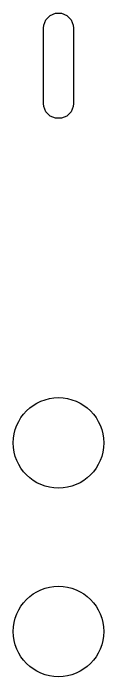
# Model space of a CAD drawing. Extents: x 1.58 to 5.13, y -4.78 to -2.13.
# Drawn here: x 2.3756 to 2.4228, y -4.2165 to -3.8702 of the extents above; entities that cross this region are included whole.
import ezdxf

# ---------------------------------------------------------------- set-up
doc = ezdxf.new("R2010")
doc.units = 0
doc.header["$MEASUREMENT"] = 0
doc.layers.add('BLACK', color=7, linetype='CONTINUOUS')

msp = doc.modelspace()

# ---------------------------------------------------------------- linework, layer by layer
at = {"layer": 'BLACK', "linetype": 'CONTINUOUS'}
for p, q in [((2.39267, -3.87358), (2.39484, -3.87141)), ((2.39484, -3.87141), (2.39768, -3.87023)), ((2.39768, -3.87023), (2.40075, -3.87023)), ((2.40075, -3.87023), (2.40359, -3.87141)), ((2.40359, -3.87141), (2.40576, -3.87358)), ((2.39149, -3.87642), (2.39267, -3.87358)), ((2.40576, -3.87358), (2.40694, -3.87642)), ((2.39134, -3.87795), (2.39149, -3.87642)), ((2.39134, -3.91732), (2.39134, -3.87795)), ((2.40694, -3.87642), (2.40709, -3.87795)), ((2.40709, -3.87795), (2.40709, -3.91732)), ((2.39149, -3.91886), (2.39134, -3.91732)), ((2.39267, -3.9217), (2.39149, -3.91886)), ((2.40694, -3.91886), (2.40576, -3.9217)), ((2.40709, -3.91732), (2.40694, -3.91886)), ((2.39484, -3.92387), (2.39267, -3.9217)), ((2.40576, -3.9217), (2.40359, -3.92387)), ((2.39768, -3.92505), (2.39484, -3.92387)), ((2.40075, -3.92505), (2.39768, -3.92505)), ((2.40359, -3.92387), (2.40075, -3.92505))]:
    msp.add_line(p, q, dxfattribs=at)
at = {"layer": 'BLACK'}
for centre in [(2.39921, -4.09449), (2.39921, -4.19291)]:
    msp.add_circle(centre, 0.02362, dxfattribs=at)

doc.saveas('drawing.dxf')
